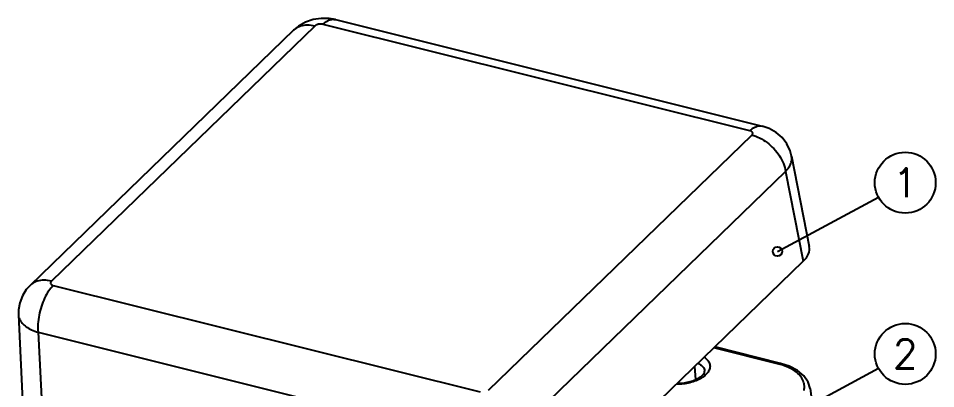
# Model space of a CAD drawing. Header units: millimetres. Extents: x 891 to 1788, y -1993 to 199.
# Drawn here: x 993.7 to 1055.1, y 82.8 to 107.6 of the extents above; entities that cross this region are included whole.
import ezdxf
from ezdxf.enums import TextEntityAlignment as Align

# ---------------------------------------------------------------- set-up
doc = ezdxf.new("R2010")
doc.units = ezdxf.units.MM
doc.layers.add('dim', color=3, linetype='Continuous', lineweight=9)
doc.layers.add('from', color=7, linetype='Continuous')
doc.styles.add('TXT', font='txt.shx', dxfattribs={"bigfont": 'gbcbig.shx'})
doc.dimstyles.new('ISO', dxfattribs={"dimscale": 0.6, "dimtxt": 2.5, "dimasz": 2.5, "dimexe": 1.25, "dimexo": 0.625, "dimtad": 0, "dimdsep": 46, "dimtxsty": 'Standard', "dimblk": 'OPEN', "dimcen": 0, "dimclrd": 4, "dimclre": 4, "dimadec": 0, "dimazin": 0, "dimtfac": 1, "dimtofl": 0, "dimtmove": 0, "dimatfit": 3, "dimfxl": 1, "dimarcsym": 0})

# ---------------------------------------------------------------- blocks, each defined once
blk = doc.blocks.new('_Open')
at = {"color": 0, "linetype": 'ByBlock', "lineweight": -2}
for p, q in [((-1, 0.167), (0, 0)), ((-1, -0.167), (0, 0)), ((0, 0), (-1, 0))]:
    blk.add_line(p, q, dxfattribs=at)
blk = doc.blocks.new('*u5')
at = {"color": 7, "linetype": 'Continuous'}
for p, q in [((26.723, 25, 0), (-9.008, 33.908, 0)), ((-7.976, 34.309, 0), (27.756, 25.401, 0)), ((-11.47, 33.408, 0), (-33.526, 12.073, 0)), ((-9.691, 33.761, 0), (-31.746, 12.428, 0)), ((4.831, 3.309, 0), (26.885, 24.643, 0)), ((30.206, 22.888, 0), (31.693, 15.322, 0)), ((7.661, 0.276, 0), (29.715, 21.609, 0)), ((29.715, 21.609, 0), (31.193, 14.087, 0)), ((8.722, -7.649, 0), (31.193, 14.087, 0)), ((-31.584, 12.07, 0), (4.147, 3.162, 0)), ((-34.509, 9.613, 0), (-34.121, 1.814, 0)), ((-32.857, 8.154, 0), (2.873, -0.754, 0)), ((-32.857, 8.154, 0), (-32.47, 0.398, 0)), ((29.292, 5.542, 0), (23.78, 6.916, 0)), ((29.137, 5.482, 0), (23.699, 6.838, 0)), ((22.082, 5.274, 0), (22.176, 4.187, 0)), ((31.766, 3.432, 0), (31.994, 1.724, 0))]:
    blk.add_line(p, q, dxfattribs=at)
at = {"color": 7, "linetype": 'Continuous', "elevation": 0}
for points in [[(-7.976, 34.309), (-8.504, 34.401), (-9.166, 34.409), (-9.828, 34.304), (-10.466, 34.084), (-11.055, 33.751), (-11.47, 33.408)], [(30.206, 22.886), (30.086, 23.328), (29.808, 23.915), (29.414, 24.435), (28.916, 24.872), (28.323, 25.207), (27.756, 25.401)], [(-33.526, 12.073), (-33.845, 11.716), (-34.175, 11.191), (-34.396, 10.62), (-34.503, 10.023), (-34.509, 9.612)], [(31.766, 3.432), (31.6, 3.982), (31.245, 4.498), (30.712, 4.946), (30.008, 5.312), (29.292, 5.542)]]:
    blk.add_lwpolyline(points, dxfattribs=at)
at = {"color": 7, "linetype": 'Continuous'}
blk.add_arc((27.797, 0.109, 0), 5.538, 74.67275, 76.00191, dxfattribs=at)
blk.add_ellipse((28.224, 14.823, 0), major_axis=(3.48, 0.426), ratio=0.537148, start_param=-0.618193, end_param=0.03889, dxfattribs=at)
for points, start_tangent, end_tangent in [([(-9.691, 33.761, 0), (-10.321, 33.84, 0), (-10.89, 33.752, 0), (-11.362, 33.502, 0), (-11.47, 33.408, 0)], (-0.9703, 0.241905), (-0.718341, -0.695691)), ([(-9.008, 33.908, 0), (-9.095, 33.924, 0), (-9.189, 33.93, 0), (-9.286, 33.924, 0), (-9.383, 33.909, 0), (-9.475, 33.884, 0), (-9.559, 33.85, 0), (-9.632, 33.809, 0), (-9.691, 33.761, 0)], (-0.970325, 0.241805), (-0.718855, -0.69516)), ([(-9.008, 33.908, 0), (-8.603, 34.209, 0), (-8.205, 34.329, 0), (-7.976, 34.308, 0)], (0.718749, 0.695269), (0.971306, -0.237831)), ([(26.723, 25, 0), (27.127, 25.301, 0), (27.526, 25.421, 0), (27.755, 25.4, 0)], (0.718749, 0.695269), (0.97127, -0.23798)), ([(26.885, 24.643, 0), (26.927, 24.694, 0), (26.952, 24.747, 0), (26.959, 24.801, 0), (26.946, 24.852, 0), (26.914, 24.899, 0), (26.865, 24.941, 0), (26.8, 24.975, 0), (26.723, 25, 0)], (0.718645, 0.695377), (-0.970274, 0.242008)), ([(26.885, 24.643, 0), (27.534, 24.402, 0), (28.161, 24.016, 0), (28.726, 23.508, 0), (29.192, 22.911, 0), (29.529, 22.265, 0), (29.715, 21.61, 0)], (0.9703, -0.241905), (0.162235, -0.986752)), ([(29.715, 21.609, 0), (30.011, 21.988, 0), (30.183, 22.375, 0), (30.223, 22.758, 0), (30.206, 22.886, 0)], (0.69374, 0.720225), (-0.193075, 0.981184)), ([(-31.746, 12.428, 0), (-32.375, 12.506, 0), (-32.944, 12.418, 0), (-33.417, 12.169, 0), (-33.525, 12.074, 0)], (-0.9703, 0.241905), (-0.717758, -0.696293)), ([(-31.746, 12.428, 0), (-31.788, 12.376, 0), (-31.813, 12.323, 0), (-31.819, 12.27, 0), (-31.806, 12.218, 0), (-31.775, 12.171, 0), (-31.726, 12.129, 0), (-31.661, 12.095, 0), (-31.584, 12.07, 0)], (-0.718645, -0.695377), (0.970274, -0.242008)), ([(-31.584, 12.07, 0), (-31.969, 11.607, 0), (-32.309, 11.013, 0), (-32.583, 10.324, 0), (-32.772, 9.587, 0), (-32.866, 8.848, 0), (-32.857, 8.154, 0)], (-0.718749, -0.695269), (0.091956, -0.995763)), ([(-34.509, 9.612, 0), (-34.509, 9.596, 0), (-34.417, 9.24, 0), (-34.196, 8.905, 0), (-33.853, 8.605, 0), (-33.4, 8.352, 0), (-32.857, 8.154, 0)], (0.049953, -0.998752), (0.961384, -0.27521)), ([(22.365, 5.551, 0), (22.427, 5.522, 0), (22.713, 5.331, 0), (22.887, 5.098, 0), (22.936, 4.9, 0)], (0.915753, -0.401742), (0.064628, -0.997909)), ([(22.885, 6.056, 0), (23.053, 5.936, 0), (23.284, 5.672, 0), (23.382, 5.374, 0), (23.343, 5.06, 0), (23.168, 4.749, 0), (23.129, 4.702, 0)], (0.853146, -0.521673), (-0.653128, -0.757248)), ([(29.137, 5.482, 0), (29.23, 5.54, 0), (29.291, 5.542, 0)], (0.718749, 0.695269), (0.976169, -0.217011)), ([(31.255, 3.284, 0), (31.274, 3.747, 0), (31.133, 4.194, 0), (30.834, 4.606, 0), (30.388, 4.967, 0), (29.813, 5.263, 0), (29.261, 5.45, 0)], (0.206779, 0.978388), (-0.964404, 0.264435)), ([(23.129, 4.702, 0), (22.867, 4.458, 0), (22.459, 4.205, 0), (21.966, 4.004, 0), (21.418, 3.867, 0), (20.847, 3.803, 0), (20.566, 3.799, 0)], (-0.653128, -0.757248), (-0.999823, 0.018833)), ([(20.649, 3.88, 0), (20.858, 3.883, 0), (21.361, 3.938, 0), (21.84, 4.054, 0), (22.258, 4.22, 0), (22.583, 4.413, 0), (22.8, 4.608, 0), (22.912, 4.779, 0), (22.936, 4.9, 0)], (0.999919, -0.012763), (-0.059281, 0.998241))]:
    blk.add_spline(points, degree=3, dxfattribs=dict(at, start_tangent=start_tangent, end_tangent=end_tangent))

msp = doc.modelspace()

# ---------------------------------------------------------------- linework, layer by layer
at = {"layer": 'from', "color": 4}
for centre in [(1053.076, 96.572), (1053.076, 85.113)]:
    msp.add_circle(centre, 2.037, dxfattribs=at)

# ---------------------------------------------------------------- block references
at = {"xscale": 0.8, "yscale": 0.8, "zscale": 0.8}
msp.add_blockref('*u5', (1021.297, 80.044, 0), dxfattribs=at)

# ---------------------------------------------------------------- texts
at = {"layer": 'from', "color": 6, "style": 'TXT'}
for s, p in [('1', (1053.076, 96.572)), ('2', (1053.076, 85.113))]:
    msp.add_text(s, height=1.94, dxfattribs=at).set_placement(p, align=Align.MIDDLE)

# ---------------------------------------------------------------- leaders
at = {"layer": 'dim'}
for points in [[(1044.518, 91.975), (1051.282, 95.608)], [(1042.488, 79.426), (1051.282, 84.149)]]:
    msp.add_leader(points, dimstyle='ISO', override={"dimscale": 1, "dimasz": 1.25, "dimexo": 0.125, "dimadec": 2, "dimazin": 2, "dimldrblk": 'Small'}, dxfattribs=at)

doc.saveas('drawing.dxf')
